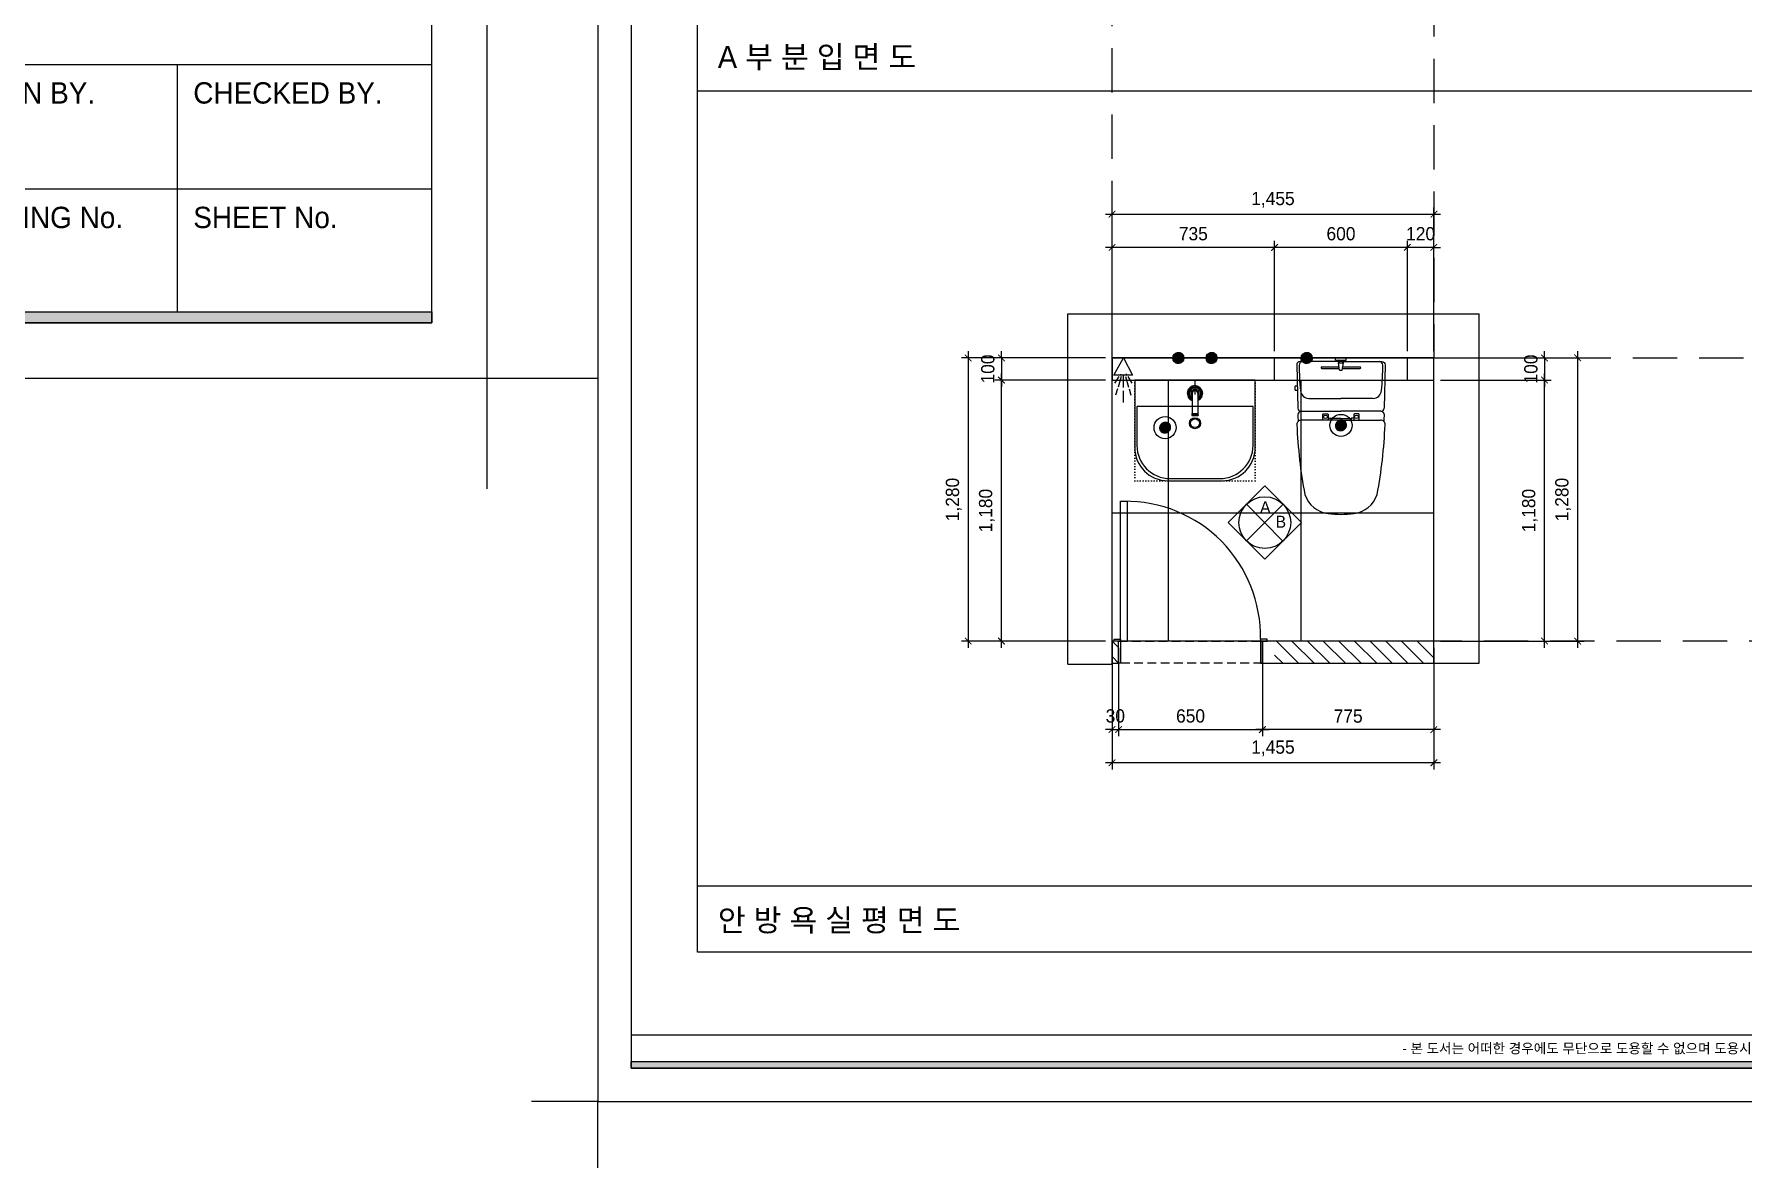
# Model space of a CAD drawing. Header units: inches. Extents: x 4374 to 164780, y 597 to 50243.
# Drawn here: x 45326 to 53050, y 15973 to 21098 of the extents above; entities that cross this region are included whole.
import ezdxf
from ezdxf.enums import TextEntityAlignment as Align

# ---------------------------------------------------------------- set-up
doc = ezdxf.new("R2010")
doc.units = ezdxf.units.IN
doc.header["$LTSCALE"] = 50
doc.header["$MEASUREMENT"] = 0
doc.header["$PDSIZE"] = 700.071425
for name, pattern in [('DH-HID2', [1.2, 0.8, -0.4]), ('DOT', [0.25, 0, -0.25]), ('HIDDEN', [0.375, 0.25, -0.125])]:
    doc.linetypes.add(name, pattern=pattern)
for name, color, linetype in [('0-ELC TEXT', 7, 'Continuous'), ('03-WAL NEW', 3, 'Continuous'), ('06-FUR', 6, 'Continuous'), ('07-DIM', 5, 'Continuous'), ('07-DIM WAL', 5, 'Continuous'), ('08-HAT', 8, 'Continuous'), ('7', 7, 'Continuous'), ('_LIBR', 4, 'Continuous'), ('BATH', 4, 'Continuous'), ('CO-BATH', 6, 'Continuous'), ('CO-DOOR', 8, 'Continuous'), ('F-SYM', 7, 'Continuous'), ('fin', 5, 'Continuous'), ('FORM(YOURNAME)-11', 1, 'Continuous'), ('HL', 6, 'HIDDEN'), ('Layer 1', 7, 'Continuous'), ('TOILET-1', 6, 'Continuous'), ('TT1', 7, 'Continuous'), ('도면층2', 2, 'Continuous'), ('욕실설비', 3, 'Continuous')]:
    doc.layers.add(name, color=color, linetype=linetype)
doc.styles.add('HY 울릉도 L', font='')
doc.styles.add('YOURNAME', font='HY울릉도M.TTF')
doc.styles.add('코레일둥고', font='Korail_Round_Gothic_Medium.ttf')
doc.styles.get('HY 울릉도 L').set_extended_font_data('HY울릉도L')
doc.dimstyles.new('30', dxfattribs={"dimscale": 30, "dimtxt": 2, "dimasz": 1, "dimexe": 1, "dimexo": 1, "dimgap": 1, "dimtad": 1, "dimdec": 0, "dimrnd": 0.05, "dimdsep": 46, "dimlunit": 6, "dimtxsty": 'HY 울릉도 L', "dimblk": 'ARCHTICK', "dimcen": 2.5, "dimdle": 1, "dimclrd": 133, "dimclre": 133, "dimclrt": 30, "dimadec": 0, "dimazin": 0, "dimtfac": 1, "dimtdec": 0, "dimtix": 1, "dimtmove": 2, "dimatfit": 3, "dimldrblk": 'ARCHTICK', "dimfxl": 0, "dimlwd": -1, "dimlwe": -1, "dimarcsym": 0})

# ---------------------------------------------------------------- blocks, each defined once
blk = doc.blocks.new('FORM-PLAN')
at = {"layer": 'FORM(YOURNAME)-11'}
h = blk.add_hatch(color=256, dxfattribs=at)
h.dxf.hatch_style = 1
h.paths.add_polyline_path([(-71444, 55115), (10556, 55115), (10556, 54915), (-71444, 54915)])
h.paths.add_polyline_path([(-71444, -2085), (10556, -2085), (10556, -2285), (-71444, -2285)])
at = {"layer": 'Defpoints', "color": 158}
blk.add_line((1346, -1285), (-71444, -1285), dxfattribs=at)
for points in [[(-71444, -2285), (10556, -2285), (10556, 55115), (-71444, 55115)], [(-69444, 53115), (-64, 53115), (-64, 1215), (-69444, 1215)]]:
    blk.add_lwpolyline(points, close=True, dxfattribs=at)
at = {"layer": 'Defpoints', "color": 1}
for points in [[(-72444, -5285), (-72444, -3285), (-74444, -3285)], [(11556, -5285), (11556, -3285), (13556, -3285)]]:
    blk.add_lwpolyline(points, dxfattribs=at)
at = {"layer": 'FORM(YOURNAME)-11', "color": 14}
for p, q in [((1346, 2388), (10556, 2388)), ((5951, 2388), (5951, -2085)), ((1346, 136), (10556, 136))]:
    blk.add_line(p, q, dxfattribs=at)
at = {"layer": 'FORM(YOURNAME)-11', "color": 250}
blk.add_lwpolyline([(-72444, -3285), (11556, -3285), (11556, 56115), (-72444, 56115)], close=True, dxfattribs=at)
at = {"layer": 'FORM(YOURNAME)-11'}
blk.add_lwpolyline([(-71444, -2085), (10556, -2085), (10556, -2285), (-71444, -2285)], close=True, dxfattribs=at)
at = {"layer": 'FORM(YOURNAME)-11', "color": 14, "style": 'YOURNAME'}
for s, height, p in [('DRAWN BY.', 386.1, (1603, 1873)), ('CHECKED BY.', 386.14, (6240, 1873)), ('DRAWING No.', 386.14, (1603, -379)), ('SHEET No.', 386.1, (6240, -379))]:
    blk.add_text(s, height=height, dxfattribs=at).set_placement(p, align=Align.MIDDLE_LEFT)
at = {"layer": 'FORM(YOURNAME)-11', "color": 1, "style": 'YOURNAME'}
blk.add_text("- 본 도서는 어떠한 경우에도 무단으로 도용할 수 없으며 도용시 '지적재산권' 보호에 관한 법률에 의거, 법적 분쟁이 발생합니다.  또한 본 도서에 관한 모든 저작권은 당사에 있습니다. -", height=300, dxfattribs=at).set_placement((-32990, -1685), align=Align.MIDDLE_CENTER)
at = {"layer": 'FORM(YOURNAME)-11', "color": 3, "style": 'YOURNAME'}
for tag, height, p in [('1', 450, (9905, 18188)), ('2', 450, (9905, 17544)), ('3', 450, (9905, 16257)), ('4', 450, (9905, 14326)), ('5', 515, (9905, 12009)), ('6', 515, (9905, 9757)), ('7', 515, (9905, 7504)), ('8', 515, (9905, 5252)), ('9', 515, (9905, 2999)), ('10', 515, (5655, 811)), ('11', 515, (9905, 747)), ('12', 515, (5655, -1441)), ('13', 515, (9905, -1441))]:
    blk.add_attdef(tag, text='', height=height, dxfattribs=at).set_placement(p, align=Align.MIDDLE_RIGHT)
blk = doc.blocks.new('*U576')
at = {"layer": 'F-SYM', "xscale": 0.2500000000000001, "yscale": 0.2500000000000001, "zscale": 0.2500000000000001}
blk.add_blockref('FORM-PLAN', (44485.5, 20363.8), dxfattribs=at)
blk = doc.blocks.new('*U579')
at = {"layer": 'F-SYM', "xscale": 0.15, "yscale": 0.15, "zscale": 0.15}
blk.add_blockref('FORM-PLAN', (58741.1, 16765.3), dxfattribs=at)
blk = doc.blocks.new('_ArchTick')
at = {"color": 0, "linetype": 'ByBlock', "const_width": 0.15}
blk.add_lwpolyline([(-0.5, -0.5), (0.5, 0.5)], dxfattribs=at)
blk = doc.blocks.new('*D283')
at = {"layer": '07-DIM', "color": 133}
for p, q in [((50168.7, 20283.8), (51683.7, 20283.8)), ((50198.7, 19663.8), (50198.7, 20313.8)), ((51653.7, 19663.8), (51653.7, 20313.8))]:
    blk.add_line(p, q, dxfattribs=at)
at = {"layer": 'Defpoints', "color": 0}
for p in [(51653.7, 20283.8), (50198.7, 19633.8), (51653.7, 19633.8)]:
    blk.add_point(p, dxfattribs=at)
at = {"layer": '07-DIM', "color": 133, "xscale": 30, "yscale": 30, "zscale": 30, "rotation": 180}
blk.add_blockref('_ArchTick', (50198.7, 20283.8), dxfattribs=at)
at = {"layer": '07-DIM', "color": 133, "xscale": 30, "yscale": 30, "zscale": 30}
blk.add_blockref('_ArchTick', (51653.7, 20283.8), dxfattribs=at)
at = {"layer": '07-DIM', "color": 30, "insert": (50926.2, 20349.1), "char_height": 60, "attachment_point": 5, "style": 'HY 울릉도 L'}
blk.add_mtext('1,455', dxfattribs=at)
blk = doc.blocks.new('*D284')
at = {"layer": '07-DIM', "color": 133}
for p, q in [((51533.7, 19663.8), (51533.7, 20163.8)), ((51653.7, 19663.8), (51653.7, 20163.8)), ((51533.7, 20133.8), (51503.7, 20133.8)), ((51653.7, 20133.8), (51533.7, 20133.8)), ((51653.7, 20133.8), (51683.7, 20133.8))]:
    blk.add_line(p, q, dxfattribs=at)
at = {"layer": 'Defpoints', "color": 0}
for p in [(51533.7, 20133.8), (51533.7, 19633.8), (51653.7, 19633.8)]:
    blk.add_point(p, dxfattribs=at)
at = {"layer": '07-DIM', "color": 133, "xscale": 30, "yscale": 30, "zscale": 30}
blk.add_blockref('_ArchTick', (51533.7, 20133.8), dxfattribs=at)
at = {"layer": '07-DIM', "color": 133, "xscale": 30, "yscale": 30, "zscale": 30, "rotation": 180}
blk.add_blockref('_ArchTick', (51653.7, 20133.8), dxfattribs=at)
at = {"layer": '07-DIM', "color": 30, "insert": (51593.7, 20195.1), "char_height": 60, "attachment_point": 5, "style": 'HY 울릉도 L'}
blk.add_mtext('120', dxfattribs=at)
blk = doc.blocks.new('*D285')
at = {"layer": '07-DIM', "color": 133}
for p, q in [((50933.7, 19663.8), (50933.7, 20163.8)), ((51533.7, 19663.8), (51533.7, 20163.8)), ((51563.7, 20133.8), (50903.7, 20133.8))]:
    blk.add_line(p, q, dxfattribs=at)
at = {"layer": 'Defpoints', "color": 0}
for p in [(50933.7, 20133.8), (50933.7, 19633.8), (51533.7, 19633.8)]:
    blk.add_point(p, dxfattribs=at)
at = {"layer": '07-DIM', "color": 133, "xscale": 30, "yscale": 30, "zscale": 30, "rotation": 180}
blk.add_blockref('_ArchTick', (50933.7, 20133.8), dxfattribs=at)
at = {"layer": '07-DIM', "color": 133, "xscale": 30, "yscale": 30, "zscale": 30}
blk.add_blockref('_ArchTick', (51533.7, 20133.8), dxfattribs=at)
at = {"layer": '07-DIM', "color": 30, "insert": (51233.7, 20195.1), "char_height": 60, "attachment_point": 5, "style": 'HY 울릉도 L'}
blk.add_mtext('600', dxfattribs=at)
blk = doc.blocks.new('*D286')
at = {"layer": '07-DIM', "color": 133}
for p, q in [((50198.7, 19663.8), (50198.7, 20163.8)), ((50933.7, 19663.8), (50933.7, 20163.8)), ((50963.7, 20133.8), (50168.7, 20133.8))]:
    blk.add_line(p, q, dxfattribs=at)
at = {"layer": 'Defpoints', "color": 0}
for p in [(50198.7, 20133.8), (50198.7, 19633.8), (50933.7, 19633.8)]:
    blk.add_point(p, dxfattribs=at)
at = {"layer": '07-DIM', "color": 133, "xscale": 30, "yscale": 30, "zscale": 30, "rotation": 180}
blk.add_blockref('_ArchTick', (50198.7, 20133.8), dxfattribs=at)
at = {"layer": '07-DIM', "color": 133, "xscale": 30, "yscale": 30, "zscale": 30}
blk.add_blockref('_ArchTick', (50933.7, 20133.8), dxfattribs=at)
at = {"layer": '07-DIM', "color": 30, "insert": (50566.2, 20195.2), "char_height": 60, "attachment_point": 5, "style": 'HY 울릉도 L'}
blk.add_mtext('735', dxfattribs=at)
blk = doc.blocks.new('*D287')
at = {"layer": '07-DIM', "color": 133}
for p, q in [((51683.7, 19633.8), (52333.7, 19633.8)), ((52303.7, 19663.8), (52303.7, 18323.8)), ((51683.7, 18353.8), (52333.7, 18353.8))]:
    blk.add_line(p, q, dxfattribs=at)
at = {"layer": 'Defpoints', "color": 0}
for p in [(51653.7, 19633.8), (51653.7, 18353.8), (52303.7, 18353.8)]:
    blk.add_point(p, dxfattribs=at)
at = {"layer": '07-DIM', "color": 133, "xscale": 30, "yscale": 30, "zscale": 30}
for p, rotation in [((52303.7, 19633.8), 90), ((52303.7, 18353.8), 270)]:
    blk.add_blockref('_ArchTick', p, dxfattribs=dict(at, rotation=rotation))
at = {"layer": '07-DIM', "color": 30, "insert": (52237.8, 18993.8), "char_height": 60, "attachment_point": 5, "rotation": 90, "style": 'HY 울릉도 L'}
blk.add_mtext('1,280', dxfattribs=at)
blk = doc.blocks.new('*D288')
at = {"layer": '07-DIM', "color": 133}
for p, q in [((52153.7, 18323.8), (52153.7, 19563.8)), ((51683.7, 19533.8), (52183.7, 19533.8)), ((51683.7, 18353.8), (52183.7, 18353.8))]:
    blk.add_line(p, q, dxfattribs=at)
at = {"layer": 'Defpoints', "color": 0}
for p in [(51653.7, 19533.8), (52153.7, 19533.8), (51653.7, 18353.8)]:
    blk.add_point(p, dxfattribs=at)
at = {"layer": '07-DIM', "color": 133, "xscale": 30, "yscale": 30, "zscale": 30}
for p, rotation in [((52153.7, 19533.8), 90), ((52153.7, 18353.8), 270)]:
    blk.add_blockref('_ArchTick', p, dxfattribs=dict(at, rotation=rotation))
at = {"layer": '07-DIM', "color": 30, "insert": (52087.8, 18943.8), "char_height": 60, "attachment_point": 5, "rotation": 90, "style": 'HY 울릉도 L'}
blk.add_mtext('1,180', dxfattribs=at)
blk = doc.blocks.new('*D289')
at = {"layer": '07-DIM', "color": 133}
for p, q in [((51683.7, 19633.8), (52183.7, 19633.8)), ((52153.7, 19633.8), (52153.7, 19663.8)), ((52153.7, 19633.8), (52153.7, 19533.8)), ((51683.7, 19533.8), (52183.7, 19533.8)), ((52153.7, 19533.8), (52153.7, 19503.8))]:
    blk.add_line(p, q, dxfattribs=at)
at = {"layer": 'Defpoints', "color": 0}
for p in [(51653.7, 19633.8), (51653.7, 19533.8), (52153.7, 19533.8)]:
    blk.add_point(p, dxfattribs=at)
at = {"layer": '07-DIM', "color": 133, "xscale": 30, "yscale": 30, "zscale": 30}
for p, rotation in [((52153.7, 19633.8), 270), ((52153.7, 19533.8), 90)]:
    blk.add_blockref('_ArchTick', p, dxfattribs=dict(at, rotation=rotation))
at = {"layer": '07-DIM', "color": 30, "insert": (52092.4, 19583.8), "char_height": 60, "attachment_point": 5, "rotation": 90, "style": 'HY 울릉도 L'}
blk.add_mtext('100', dxfattribs=at)
blk = doc.blocks.new('*D290')
at = {"layer": '07-DIM', "color": 133}
for p, q in [((50168.7, 19633.8), (49518.7, 19633.8)), ((49548.7, 19663.8), (49548.7, 18323.8)), ((50168.7, 18353.8), (49518.7, 18353.8))]:
    blk.add_line(p, q, dxfattribs=at)
at = {"layer": 'Defpoints', "color": 0}
for p in [(50198.7, 19633.8), (49548.7, 18353.8), (50198.7, 18353.8)]:
    blk.add_point(p, dxfattribs=at)
at = {"layer": '07-DIM', "color": 133, "xscale": 30, "yscale": 30, "zscale": 30}
for p, rotation in [((49548.7, 19633.8), 90), ((49548.7, 18353.8), 270)]:
    blk.add_blockref('_ArchTick', p, dxfattribs=dict(at, rotation=rotation))
at = {"layer": '07-DIM', "color": 30, "insert": (49482.8, 18993.8), "char_height": 60, "attachment_point": 5, "rotation": 90, "style": 'HY 울릉도 L'}
blk.add_mtext('1,280', dxfattribs=at)
blk = doc.blocks.new('*D291')
at = {"layer": '07-DIM', "color": 133}
for p, q in [((49698.7, 18323.8), (49698.7, 19563.8)), ((50168.7, 19533.8), (49668.7, 19533.8)), ((50168.7, 18353.8), (49668.7, 18353.8))]:
    blk.add_line(p, q, dxfattribs=at)
at = {"layer": 'Defpoints', "color": 0}
for p in [(49698.7, 19533.8), (50198.7, 19533.8), (50198.7, 18353.8)]:
    blk.add_point(p, dxfattribs=at)
at = {"layer": '07-DIM', "color": 133, "xscale": 30, "yscale": 30, "zscale": 30}
for p, rotation in [((49698.7, 19533.8), 90), ((49698.7, 18353.8), 270)]:
    blk.add_blockref('_ArchTick', p, dxfattribs=dict(at, rotation=rotation))
at = {"layer": '07-DIM', "color": 30, "insert": (49632.8, 18943.8), "char_height": 60, "attachment_point": 5, "rotation": 90, "style": 'HY 울릉도 L'}
blk.add_mtext('1,180', dxfattribs=at)
blk = doc.blocks.new('*D292')
at = {"layer": '07-DIM', "color": 133}
for p, q in [((50168.7, 19633.8), (49668.7, 19633.8)), ((49698.7, 19633.8), (49698.7, 19663.8)), ((49698.7, 19633.8), (49698.7, 19533.8)), ((50168.7, 19533.8), (49668.7, 19533.8)), ((49698.7, 19533.8), (49698.7, 19503.8))]:
    blk.add_line(p, q, dxfattribs=at)
at = {"layer": 'Defpoints', "color": 0}
for p in [(50198.7, 19633.8), (49698.7, 19533.8), (50198.7, 19533.8)]:
    blk.add_point(p, dxfattribs=at)
at = {"layer": '07-DIM', "color": 133, "xscale": 30, "yscale": 30, "zscale": 30}
for p, rotation in [((49698.7, 19633.8), 270), ((49698.7, 19533.8), 90)]:
    blk.add_blockref('_ArchTick', p, dxfattribs=dict(at, rotation=rotation))
at = {"layer": '07-DIM', "color": 30, "insert": (49637.4, 19583.8), "char_height": 60, "attachment_point": 5, "rotation": 90, "style": 'HY 울릉도 L'}
blk.add_mtext('100', dxfattribs=at)
blk = doc.blocks.new('*D293')
at = {"layer": '07-DIM', "color": 133}
for p, q in [((50198.7, 18323.8), (50198.7, 17773.8)), ((51653.7, 18323.8), (51653.7, 17773.8)), ((51683.7, 17803.8), (50168.7, 17803.8))]:
    blk.add_line(p, q, dxfattribs=at)
at = {"layer": 'Defpoints', "color": 0}
for p in [(50198.7, 18353.8), (51653.7, 18353.8), (50198.7, 17803.8)]:
    blk.add_point(p, dxfattribs=at)
at = {"layer": '07-DIM', "color": 133, "xscale": 30, "yscale": 30, "zscale": 30, "rotation": 180}
blk.add_blockref('_ArchTick', (50198.7, 17803.8), dxfattribs=at)
at = {"layer": '07-DIM', "color": 133, "xscale": 30, "yscale": 30, "zscale": 30}
blk.add_blockref('_ArchTick', (51653.7, 17803.8), dxfattribs=at)
at = {"layer": '07-DIM', "color": 30, "insert": (50926.2, 17869.1), "char_height": 60, "attachment_point": 5, "style": 'HY 울릉도 L'}
blk.add_mtext('1,455', dxfattribs=at)
blk = doc.blocks.new('*D294')
at = {"layer": '07-DIM', "color": 133}
for p, q in [((50198.7, 18323.8), (50198.7, 17923.8)), ((50228.7, 18323.8), (50228.7, 17923.8)), ((50198.7, 17953.8), (50168.7, 17953.8)), ((50198.7, 17953.8), (50228.7, 17953.8)), ((50228.7, 17953.8), (50258.7, 17953.8))]:
    blk.add_line(p, q, dxfattribs=at)
at = {"layer": 'Defpoints', "color": 0}
for p in [(50198.7, 18353.8), (50228.7, 18353.8), (50228.7, 17953.8)]:
    blk.add_point(p, dxfattribs=at)
at = {"layer": '07-DIM', "color": 133, "xscale": 30, "yscale": 30, "zscale": 30}
blk.add_blockref('_ArchTick', (50198.7, 17953.8), dxfattribs=at)
at = {"layer": '07-DIM', "color": 133, "xscale": 30, "yscale": 30, "zscale": 30, "rotation": 180}
blk.add_blockref('_ArchTick', (50228.7, 17953.8), dxfattribs=at)
at = {"layer": '07-DIM', "color": 30, "insert": (50213.7, 18015.2), "char_height": 60, "attachment_point": 5, "style": 'HY 울릉도 L'}
blk.add_mtext('30', dxfattribs=at)
blk = doc.blocks.new('*D295')
at = {"layer": '07-DIM', "color": 133}
for p, q in [((50228.7, 18323.8), (50228.7, 17923.8)), ((50878.7, 18323.8), (50878.7, 17923.8)), ((50198.7, 17953.8), (50908.7, 17953.8))]:
    blk.add_line(p, q, dxfattribs=at)
at = {"layer": 'Defpoints', "color": 0}
for p in [(50228.7, 18353.8), (50878.7, 18353.8), (50878.7, 17953.8)]:
    blk.add_point(p, dxfattribs=at)
at = {"layer": '07-DIM', "color": 133, "xscale": 30, "yscale": 30, "zscale": 30, "rotation": 180}
blk.add_blockref('_ArchTick', (50228.7, 17953.8), dxfattribs=at)
at = {"layer": '07-DIM', "color": 133, "xscale": 30, "yscale": 30, "zscale": 30}
blk.add_blockref('_ArchTick', (50878.7, 17953.8), dxfattribs=at)
at = {"layer": '07-DIM', "color": 30, "insert": (50553.7, 18015.1), "char_height": 60, "attachment_point": 5, "style": 'HY 울릉도 L'}
blk.add_mtext('650', dxfattribs=at)
blk = doc.blocks.new('*D296')
at = {"layer": '07-DIM', "color": 133}
for p, q in [((50878.7, 18323.8), (50878.7, 17923.8)), ((51653.7, 18323.8), (51653.7, 17923.8)), ((51683.7, 17953.8), (50848.7, 17953.8))]:
    blk.add_line(p, q, dxfattribs=at)
at = {"layer": 'Defpoints', "color": 0}
for p in [(50878.7, 18353.8), (51653.7, 18353.8), (50878.7, 17953.8)]:
    blk.add_point(p, dxfattribs=at)
at = {"layer": '07-DIM', "color": 133, "xscale": 30, "yscale": 30, "zscale": 30, "rotation": 180}
blk.add_blockref('_ArchTick', (50878.7, 17953.8), dxfattribs=at)
at = {"layer": '07-DIM', "color": 133, "xscale": 30, "yscale": 30, "zscale": 30}
blk.add_blockref('_ArchTick', (51653.7, 17953.8), dxfattribs=at)
at = {"layer": '07-DIM', "color": 30, "insert": (51266.2, 18014.5), "char_height": 60, "attachment_point": 5, "style": 'HY 울릉도 L'}
blk.add_mtext('775', dxfattribs=at)
blk = doc.blocks.new('A$C4B2D31F0')
at = {"layer": 'fin', "color": 4}
for p, q in [((185, 690.9), (20.4, 690.9)), ((37.2, 692.3), (24.7, 692.3)), ((37.2, 692.3), (49.7, 692.3)), ((200.9, 690.9), (365.5, 690.9)), ((12.6, 465.9), (192.9, 465.9)), ((47.7, 523.7), (192.9, 523.7)), ((338.2, 523.7), (192.9, 523.7)), ((373.3, 465.9), (192.9, 465.9)), ((192.9, 426.6), (13.7, 426.6)), ((192.9, 426.6), (372.2, 426.6))]:
    blk.add_line(p, q, dxfattribs=at)
for points in [[(20.4, 690.9), (7.9, 690.9, 0.421209), (-7.1, 675.5), (-2.4, 480.5, 0.001659)], [(365.5, 690.9), (378, 690.9, -0.421209), (392.9, 675.5), (388.3, 480.5, -0.001659)], [(12.6, 465.9, 0.371724), (-1.8, 451.2, 0.003515), (-1, 420.3, 0.320541)], [(373.3, 465.9, -0.371724), (387.7, 451.2, -0.003515), (386.9, 420.3, -0.320541)]]:
    blk.add_lwpolyline(points, format="xyb", dxfattribs=at)
for centre, radius, start, end in [((24.7, 707.3), 15, 180, 270), ((49.7, 707.3), 15, 270, 0), ((1004.3, 663.1), 1000, 179.31159, 185.94375), ((20.4, 674.9), 16, 90, 179.31159), ((365.5, 674.9), 16, 0.68841, 90), ((-618.4, 663.1), 1000, 354.05625, 0.68841), ((49.4, 563.7), 40, 185.94375, 267.51291), ((336.5, 563.7), 40, 272.48709, 354.05625), ((12.6, 480.9), 15, 181.36509, 270), ((373.3, 480.9), 15, 270, 358.63491), ((13.7, 406.6), 20, 90, 182.3333), ((2197.7, 495.6), 2205.9, 182.3333, 190.60807), ((-1811.8, 495.6), 2205.9, 349.39193, 357.6667), ((372.2, 406.6), 20, 357.6667, 90), ((148.7, 128.9), 125.5, 198.2964, 263.42408), ((237.2, 128.9), 125.5, 276.57592, 341.7036), ((192.9, 405.9), 405.9, 261.69926, 270), ((192.9, 405.9), 405.9, 270, 278.30074)]:
    blk.add_arc(centre, radius, start, end, dxfattribs=at)
at = {"layer": 'HL', "linetype": 'Continuous'}
for p, q in [((168.9, 697.3), (168.9, 707.3)), ((168.9, 697.3), (216.9, 697.3)), ((186, 692.5), (180.6, 697.3)), ((199.9, 692.5), (205.3, 697.3)), ((216.9, 697.3), (216.9, 707.3)), ((106.4, 666.3), (184.4, 666.3)), ((106.4, 659.3), (185.5, 659.3)), ((181.6, 685.5), (186, 692.5)), ((187, 651.2), (181.6, 685.5)), ((181.6, 685.5), (204.3, 685.5)), ((186, 692.5), (199.9, 692.5)), ((187, 651.2), (198.9, 651.2)), ((198.9, 651.2), (204.3, 685.5)), ((204.3, 685.5), (199.9, 692.5)), ((200.4, 659.3), (279.4, 659.3)), ((201.4, 666.3), (279.4, 666.3)), ((-16, 576.9), (-16, 564.8)), ((-12, 580.9), (-4.8, 580.9)), ((-12, 560.8), (-4.3, 560.8)), ((192.9, 433.7), (146.6, 433.7)), ((192.9, 433.7), (239.3, 433.7))]:
    blk.add_line(p, q, dxfattribs=at)
for points in [[(110.4, 426.6), (110.4, 450.8, -0.414214), (114.4, 454.8), (130.9, 454.8, -0.414214), (134.9, 450.8), (134.9, 435.2), (134.9, 426.6)], [(134.9, 435.2), (144.6, 435.2, -0.414214), (146.6, 433.2), (146.6, 426.6)], [(251, 435.2), (241.3, 435.2, 0.414214), (239.3, 433.2), (239.3, 426.6)], [(275.5, 426.6), (275.5, 450.8, 0.414214), (271.5, 454.8), (255, 454.8, 0.414214), (251, 450.8), (251, 435.2), (251, 426.6)]]:
    blk.add_lwpolyline(points, format="xyb", dxfattribs=at)
for centre in [(122.9, 440.9), (262.9, 440.9)]:
    blk.add_circle(centre, 8, dxfattribs=at)
for centre, radius, start, end in [((106.4, 662.8), 3.5, 90, 270), ((279.4, 662.8), 3.5, 270, 90), ((-12, 576.9), 4, 90, 180), ((-12, 564.8), 4, 180, 270)]:
    blk.add_arc(centre, radius, start, end, dxfattribs=at)
blk = doc.blocks.new('AC-8')
at = {"layer": 'BATH'}
for p, q in [((-50.8, 54), (-0.1, 142.7)), ((-0.1, 142.7), (45.4, 54)), ((45.4, 54), (-50.8, 54)), ((-24.7, 46.5), (-46.3, 12.2)), ((-13.5, 47.3), (-27.7, -7.9)), ((-1.6, 49.5), (-1.6, -10.8)), ((10.4, 47.3), (24.5, -7.9)), ((21.6, 46.5), (43.2, 12.2)), ((-31.4, -16.2), (-41.1, -49)), ((-1.6, -27.3), (-1.6, -88.5)), ((28.3, -16.2), (38, -49))]:
    blk.add_line(p, q, dxfattribs=at)
blk = doc.blocks.new('A$C1AC25B95')
at = {"layer": '욕실설비', "color": 8}
for p, q in [((28.3, 72.3), (28.3, 75)), ((53.3, 73.7), (53.3, 75))]:
    blk.add_line(p, q, dxfattribs=at)
at = {"layer": 'TOILET-1', "linetype": 'Continuous', "xscale": 0.873786407766195, "yscale": 0.873786407766195, "zscale": 0.873786407766195, "rotation": 180}
blk.add_blockref('AC-8', (39.7, 124.7), dxfattribs=at)
blk = doc.blocks.new('샤워PL')
at = {"layer": 'BATH', "rotation": 90}
blk.add_blockref('A$C1AC25B95', (202.1, -41.1), dxfattribs=at)
blk = doc.blocks.new('B-003')
blk.add_line((0, 0), (0, -65))
at = {"layer": 'CO-BATH'}
for p, q in [((272.5, 0), (-272.5, 0)), ((272.5, -305), (272.5, 0)), ((-272.5, 0), (-272.5, -305)), ((-122.5, -455), (122.5, -455))]:
    blk.add_line(p, q, dxfattribs=at)
at = {"layer": 'CO-BATH', "color": 8}
for p, q in [((-12.5, -60), (-12.5, -150.5)), ((12.5, -60), (12.5, -150.5)), ((-262.5, -120), (-262.5, -295)), ((262.5, -120), (-262.5, -120)), ((-13.5, -150.5), (-13.5, -155.5)), ((13.5, -150.5), (13.5, -155.5)), ((262.5, -295), (262.5, -120)), ((-14.5, -155.5), (-14.5, -160.5)), ((-14.5, -160.5), (14.5, -160.5)), ((14.5, -155.5), (14.5, -160.5)), ((-112.5, -445), (112.5, -445))]:
    blk.add_line(p, q, dxfattribs=at)
at = {"layer": 'CO-BATH', "color": 251}
for p, q in [((-13.5, -150.5), (13.5, -150.5)), ((-14.5, -155.5), (14.5, -155.5))]:
    blk.add_line(p, q, dxfattribs=at)
at = {"layer": 'CO-BATH', "color": 8, "linetype": 'DOT'}
blk.add_lwpolyline([(-272.5, -455), (272.5, -455), (272.5, 0), (-272.5, 0)], close=True, dxfattribs=at)
at = {"layer": 'CO-BATH', "color": 8}
blk.add_circle((0, -195), 25, dxfattribs=at)
at = {"layer": 'CO-BATH', "color": 251}
blk.add_circle((0, -195), 20, dxfattribs=at)
at = {"layer": 'CO-BATH', "color": 8}
for centre, radius, start, end in [((0, -60), 35, 290.92481, 249.07514), ((0, -60), 12.5, 359.99998, 179.99998), ((-112.5, -295), 150, 180, 270), ((112.5, -295), 150, 270, 0)]:
    blk.add_arc(centre, radius, start, end, dxfattribs=at)
at = {"layer": 'CO-BATH', "color": 251}
for radius, start, end in [(30, 294.62429, 245.37566), (25, 299.99998, 239.99998), (18, 313.98294, 226.01701)]:
    blk.add_arc((0, -60), radius, start, end, dxfattribs=at)
at = {"layer": 'CO-BATH'}
for centre, start, end in [((-122.5, -305), 180, 270), ((122.5, -305), 270, 0)]:
    blk.add_arc(centre, 150, start, end, dxfattribs=at)

msp = doc.modelspace()

# ---------------------------------------------------------------- hatches: boundary and pattern name
h = msp.add_hatch()
h.set_pattern_fill('ANSI31', color=10, angle=-90)
h.set_pattern_definition([(315, (42336.50185, -11905.56284), (0.08838834765, 0.08838834765), [])])
edge = h.paths.add_edge_path()
edge.add_arc((50498.7, 19633.8), 25, -90, 270)
h = msp.add_hatch()
h.set_pattern_fill('ANSI31', color=10, angle=-90)
h.set_pattern_definition([(315, (42486.50185, -11905.56284), (0.08838834765, 0.08838834765), [])])
edge = h.paths.add_edge_path()
edge.add_arc((50648.7, 19633.8), 25, -90, 270)
h = msp.add_hatch()
h.set_pattern_fill('ANSI31', color=10, angle=-90)
h.set_pattern_definition([(315, (42916.50185, -11905.56284), (0.08838834765, 0.08838834765), [])])
edge = h.paths.add_edge_path()
edge.add_arc((51078.7, 19633.8), 25, -90, 270)
h = msp.add_hatch()
h.set_pattern_fill('ANSI31', color=10, angle=-90)
h.set_pattern_definition([(315, (42276.50185, -12220.56284), (0.08838834765, 0.08838834765), [])])
edge = h.paths.add_edge_path()
edge.add_arc((50438.7, 19318.8), 25, -90, 270)
h = msp.add_hatch()
h.set_pattern_fill('ANSI31', color=10, angle=-90)
h.set_pattern_definition([(315, (43071.50185, -12210.56284), (0.08838834765, 0.08838834765), [])])
edge = h.paths.add_edge_path()
edge.add_arc((51233.7, 19328.8), 25, -90, 270)
at = {"layer": '03-WAL NEW'}
h = msp.add_hatch(dxfattribs=at)
h.set_pattern_fill('_USER', color=8, scale=50, angle=-45, pattern_type=0)
h.set_pattern_definition([(315, (38112.045, 3500.35), (35.35534, 35.35534), [])])
h.paths.add_polyline_path([(50198.7, 18353.8), (50198.7, 18253.8), (50228.7, 18253.8), (50228.7, 18353.8)])
h = msp.add_hatch(dxfattribs=at)
h.set_pattern_fill('_USER', color=8, scale=50, angle=-45, pattern_type=0)
h.set_pattern_definition([(315, (38147.045, 3500.35), (35.35534, 35.35534), [])])
h.paths.add_polyline_path([(51653.7, 18353.8), (50933.7, 18353.8), (50933.7, 18253.8), (51653.7, 18253.8)])
at = {"layer": '08-HAT'}
h = msp.add_hatch(dxfattribs=at)
h.set_pattern_fill('_USER', color=256, scale=600, angle=-90, double=1, pattern_type=0)
h.set_pattern_definition([(270, (51653.7, 19533.8), (600, -1e-13), []), (0, (51653.7, 19533.8), (0, 600), [])])
h.paths.add_polyline_path([(51653.7, 18353.8), (51653.7, 19533.8), (50198.7, 19533.8), (50198.7, 18353.8)])

# ---------------------------------------------------------------- linework, layer by layer
at = {"color": 10}
for centre, radius in [((50498.7, 19633.8), 25), ((50648.7, 19633.8), 25), ((51078.7, 19633.8), 25), ((50438.7, 19318.8), 50), ((51233.7, 19328.8), 50)]:
    msp.add_circle(centre, radius, dxfattribs=at)
at = {"layer": '03-WAL NEW'}
for p, q in [((50933.7, 19533.8), (50933.7, 19633.8)), ((51533.7, 19533.8), (51533.7, 19633.8))]:
    msp.add_line(p, q, dxfattribs=at)
msp.add_lwpolyline([(50198.7, 19633.8), (50198.7, 19533.8), (51653.7, 19533.8), (51653.7, 19633.8)], close=True, dxfattribs=at)
for points in [[(50198.7, 18353.8), (50198.7, 18253.8), (50228.7, 18253.8), (50228.7, 18353.8), (50198.7, 18353.8)], [(51653.7, 18353.8), (50878.7, 18353.8), (50878.7, 18253.8), (51653.7, 18253.8), (51653.7, 18353.8)]]:
    msp.add_lwpolyline(points, dxfattribs=at)
at = {"layer": '_LIBR', "linetype": 'Continuous'}
for points in [[(50237.7, 18353.8), (50237.7, 18985.8), (50267.7, 18985.8), (50267.7, 18353.8), (50237.7, 18353.8)], [(50237.7, 18353.8), (50207.7, 18353.8), (50207.7, 18362.8), (50237.7, 18362.8), (50237.7, 18353.8)], [(50869.7, 18353.8), (50899.7, 18353.8), (50899.7, 18362.8), (50869.7, 18362.8), (50869.7, 18353.8)]]:
    msp.add_lwpolyline(points, dxfattribs=at)
for points in [[(50228.7, 18353.8), (50237.7, 18353.8), (50237.7, 18253.8), (50228.7, 18253.8)], [(50878.7, 18353.8), (50869.7, 18353.8), (50869.7, 18253.8), (50878.7, 18253.8)]]:
    msp.add_lwpolyline(points, close=True, dxfattribs=at)
msp.add_arc((50260.2, 18376.2), 609.6, 358.74065, 90.70488, dxfattribs=at)
at = {"layer": 'CO-BATH', "color": 251, "linetype": 'DH-HID2', "ltscale": 5}
for p, q in [((50198.7, 19633.8), (50198.7, 21886.3)), ((51653.7, 21886.3), (51653.7, 19633.8)), ((51653.7, 19633.8), (55079.7, 19633.8)), ((55079.7, 18353.8), (51653.7, 18353.8))]:
    msp.add_line(p, q, dxfattribs=at)
at = {"layer": 'CO-DOOR', "color": 251, "linetype": 'DH-HID2'}
msp.add_lwpolyline([(50878.7, 18253.8), (50228.7, 18253.8), (50228.7, 18353.8), (50878.7, 18353.8)], close=True, dxfattribs=at)
at = {"layer": 'F-SYM'}
for p, q in [((58731.4, 20840.1), (48324.4, 20840.1)), ((48324.4, 17247.6), (58731.4, 17247.6))]:
    msp.add_line(p, q, dxfattribs=at)
at = {"layer": 'Layer 1'}
msp.add_line((51653.7, 18353.8), (50198.7, 18353.8), dxfattribs=at)
at = {"layer": 'TT1'}
for p, q in [((50724, 18889.6), (50889.4, 19055)), ((51054.9, 18889.6), (50889.4, 19055)), ((50806.7, 18972.3), (50969.4, 18806.4)), ((50972.2, 18972.3), (50806.7, 18806.8)), ((50889.4, 18724.1), (50724, 18889.6)), ((50889.4, 18724.1), (51054.9, 18889.6))]:
    msp.add_line(p, q, dxfattribs=at)
msp.add_circle((50889.4, 18889.6), 117, dxfattribs=at)
at = {"layer": '도면층2'}
for p, q in [((49998.7, 18248.8), (49998.7, 19833.8)), ((49998.7, 19833.8), (51858.7, 19833.8)), ((51858.7, 18253.8), (51858.7, 19833.8)), ((50198.7, 18248.8), (50198.7, 19633.8)), ((50198.7, 19633.8), (51653.7, 19633.8)), ((51653.7, 18253.8), (51653.7, 19633.8)), ((49998.7, 18248.8), (50198.7, 18248.8)), ((51653.7, 18253.8), (51858.7, 18253.8))]:
    msp.add_line(p, q, dxfattribs=at)

# ---------------------------------------------------------------- block references
msp.add_blockref('A$C4B2D31F0', (51040.8, 18926.7))
at = {"layer": '06-FUR'}
for name in ['*U576', '*U579']:
    msp.add_blockref(name, (0, 0), dxfattribs=at)
at = {"layer": '07-DIM WAL'}
msp.add_blockref('B-003', (50573.7, 19533.8), dxfattribs=at)
at = {"layer": '7', "color": 8, "rotation": 89.99999999999993}
msp.add_blockref('샤워PL', (50249.7, 19431.7), dxfattribs=at)

# ---------------------------------------------------------------- texts
at = {"layer": '0-ELC TEXT', "style": '코레일둥고'}
for s, p in [('A 부 분 입 면 도', (48416.7, 20944.4)), ('안 방 욕 실 평 면 도', (48416.7, 17042.2))]:
    msp.add_text(s, height=100, dxfattribs=at).set_placement(p)
at = {"layer": 'TT1', "style": '코레일둥고'}
for s, p in [('A', (50891.4, 18959.3)), ('B', (50962, 18893.4))]:
    msp.add_text(s, height=54, dxfattribs=at).set_placement(p, align=Align.MIDDLE)

# ---------------------------------------------------------------- dimensions: what is measured, and where the dimension line sits
at = {"layer": '07-DIM'}
for base, p1, p2, picture, middle in [((51653.7, 20283.8), (50198.7, 19633.8), (51653.7, 19633.8), '*D283', (50926.2, 20349.1)), ((50198.7, 20133.8), (50933.7, 19633.8), (50198.7, 19633.8), '*D286', (50566.2, 20195.2)), ((50933.7, 20133.8), (51533.7, 19633.8), (50933.7, 19633.8), '*D285', (51233.7, 20195.1)), ((51533.7, 20133.8), (51653.7, 19633.8), (51533.7, 19633.8), '*D284', (51593.7, 20195.1)), ((50228.7, 17953.8), (50198.7, 18353.8), (50228.7, 18353.8), '*D294', (50213.7, 18015.2)), ((50198.7, 17803.8), (51653.7, 18353.8), (50198.7, 18353.8), '*D293', (50926.2, 17869.1)), ((50878.7, 17953.8), (50228.7, 18353.8), (50878.7, 18353.8), '*D295', (50553.7, 18015.1)), ((50878.7, 17953.8), (51653.7, 18353.8), (50878.7, 18353.8), '*D296', (51266.2, 18014.5))]:
    dim = msp.add_linear_dim(base=base, p1=p1, p2=p2, dimstyle='30', override={"dimfxl": 1.25}, dxfattribs=at)
    dim.commit()
    dim.dimension.update_dxf_attribs({"geometry": picture, "text_midpoint": middle})
for base, p1, p2, picture, middle in [((49548.7, 18353.8), (50198.7, 19633.8), (50198.7, 18353.8), '*D290', (49482.8, 18993.8)), ((49698.7, 19533.8), (50198.7, 19633.8), (50198.7, 19533.8), '*D292', (49637.4, 19583.8)), ((52303.7, 18353.8), (51653.7, 19633.8), (51653.7, 18353.8), '*D287', (52237.8, 18993.8)), ((52153.7, 19533.8), (51653.7, 19633.8), (51653.7, 19533.8), '*D289', (52092.4, 19583.8)), ((49698.7, 19533.8), (50198.7, 18353.8), (50198.7, 19533.8), '*D291', (49632.8, 18943.8)), ((52153.7, 19533.8), (51653.7, 18353.8), (51653.7, 19533.8), '*D288', (52087.8, 18943.8))]:
    dim = msp.add_linear_dim(base=base, p1=p1, p2=p2, angle=90, dimstyle='30', override={"dimfxl": 1.25}, dxfattribs=at)
    dim.commit()
    dim.dimension.update_dxf_attribs({"geometry": picture, "text_midpoint": middle})

doc.saveas('drawing.dxf')
